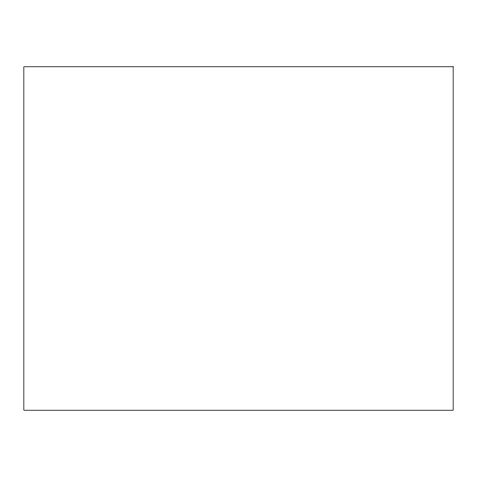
<?xml version="1.0" encoding="UTF-8"?>
<svg xmlns="http://www.w3.org/2000/svg" width="477" height="477" viewBox="0 0 477 477"><rect width="100%" height="100%" fill="white"/><g stroke="black" fill="none" stroke-linecap="round" stroke-linejoin="round"><path stroke-width="0.72" d="M453.15 66.786L23.85 66.786L23.85 410.214L453.15 410.214L453.15 66.786"/></g></svg>
